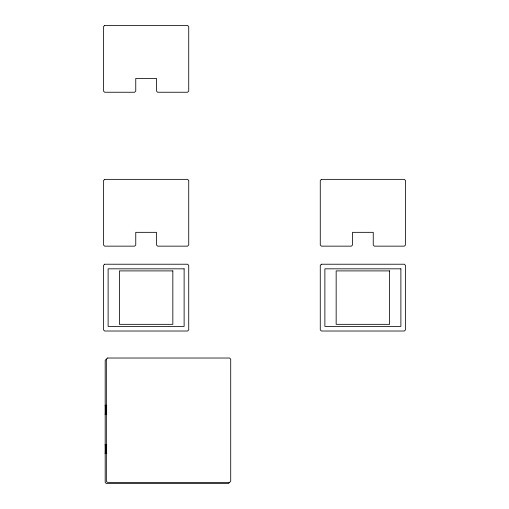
<?xml version="1.0" encoding="UTF-8"?>
<svg xmlns="http://www.w3.org/2000/svg" width="509" height="509" viewBox="0 0 509 509"><rect width="100%" height="100%" fill="white"/><g stroke="black" fill="none" stroke-linecap="round" stroke-linejoin="round"><path stroke-width="0.76" d="M105.185 405.24L106.718 405.24M105.185 405.399L106.718 405.399M105.185 405.858L106.718 405.858M105.185 406.589L106.718 406.589M105.185 407.544L106.718 407.544M105.185 408.651L106.718 408.651M105.185 409.847L106.718 409.847M105.185 411.037L106.718 411.037M105.185 412.15L106.718 412.15M105.185 413.104L106.718 413.104M105.185 413.836L106.718 413.836M105.185 414.294L106.718 414.294M105.185 414.453L106.718 414.453M105.185 444.395L106.718 444.395M105.185 444.554L106.718 444.554M105.185 445.012L106.718 445.012M105.185 445.744L106.718 445.744M105.185 446.698L106.718 446.698M105.185 447.812L106.718 447.812M105.185 449.002L106.718 449.002M105.185 450.191L106.718 450.191M105.185 451.305L106.718 451.305M105.185 452.259L106.718 452.259M105.185 452.991L106.718 452.991M105.185 453.449L106.718 453.449M105.185 453.608L106.718 453.608M229.559 482.398L107.488 482.398L106.336 481.247L106.336 359.176M104.663 25.45L103.512 26.602L103.512 91.092L104.663 92.244L134.605 92.244L135.757 91.092L135.757 78.424L156.486 78.424L156.486 91.092L157.637 92.244L187.579 92.244L188.731 91.092L188.731 26.602L187.579 25.45L104.663 25.45M104.663 179.359L103.512 180.51L103.512 245.001L104.663 246.152L134.605 246.152L135.757 245.001L135.757 232.333L156.486 232.333L156.486 245.001L157.637 246.152L187.579 246.152L188.731 245.001L188.731 180.51L187.579 179.359L104.663 179.359M104.663 264.222L103.512 265.374L103.512 329.864L104.663 331.015L187.579 331.015L188.731 329.864L188.731 265.374L187.579 264.222L104.663 264.222M107.488 358.024L105.185 360.327L105.185 482.398L106.336 483.55L228.407 483.55L230.711 481.247L230.711 359.176L229.559 358.024L107.488 358.024M321.421 179.359L320.269 180.51L320.269 245.001L321.421 246.152L351.363 246.152L352.514 245.001L352.514 232.333L373.243 232.333L373.243 245.001L374.395 246.152L404.337 246.152L405.488 245.001L405.488 180.51L404.337 179.359L321.421 179.359M321.421 264.222L320.269 265.374L320.269 329.864L321.421 331.015L404.337 331.015L405.488 329.864L405.488 265.374L404.337 264.222L321.421 264.222M184.124 268.828L108.118 268.828L108.118 326.409L184.124 326.409L184.124 268.828M400.882 268.828L324.876 268.828L324.876 326.409L400.882 326.409L400.882 268.828M172.837 270.903L119.405 270.903L119.405 324.335L172.837 324.335L172.837 270.903M389.595 270.903L336.163 270.903L336.163 324.335L389.595 324.335L389.595 270.903"/></g></svg>
